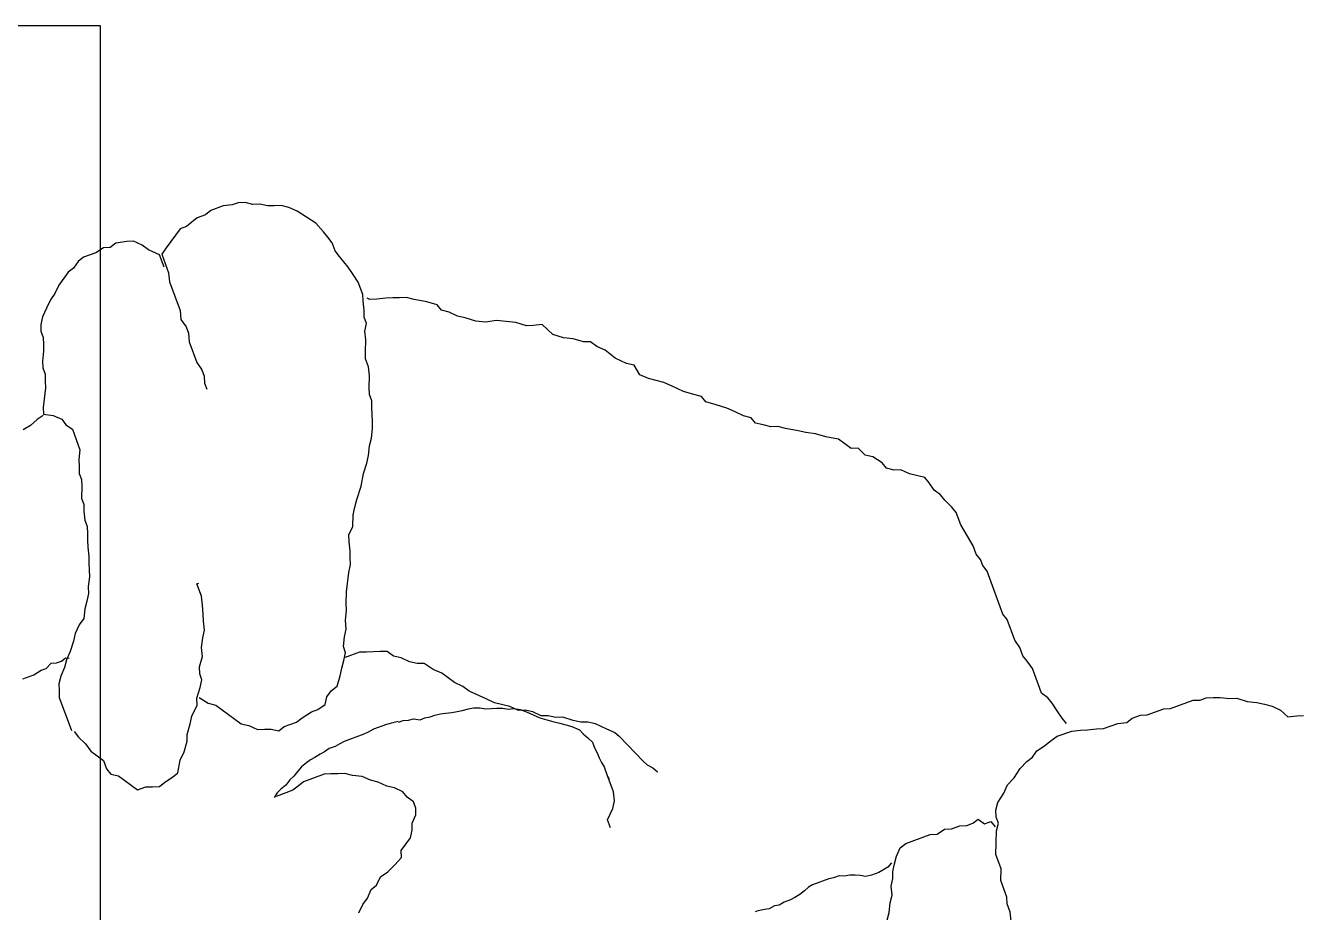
# Model space of a CAD drawing. Header units: millimetres. Extents: x 33350 to 35310, y -217097 to -211540.
# Drawn here: x 33736.11 to 33776.79, y -213957.46 to -213929.09 of the extents above; entities that cross this region are included whole.
import ezdxf
from ezdxf.enums import TextEntityAlignment as Align

# ---------------------------------------------------------------- set-up
doc = ezdxf.new("R2010")
doc.units = ezdxf.units.MM
doc.header["$LTSCALE"] = 60
doc.header["$MEASUREMENT"] = 0
doc.linetypes.add('DASHED', pattern=[0.75, 0.5, -0.25])
for name, color, linetype, lineweight in [('-DWG_DETAY1', 7, 'Continuous', 25), ('NO', 7, 'Continuous', 0), ('PLAN', 253, 'Continuous', 0)]:
    doc.layers.add(name, color=color, linetype=linetype, lineweight=lineweight)
doc.layers.add('BL-H', color=210, linetype='Continuous')
doc.styles.add('ROMANS', font='ROMANSTW.SHX', dxfattribs={"width": 0.8})

# ---------------------------------------------------------------- blocks, each defined once
blk = doc.blocks.new('T_C')
at = {"layer": '-DWG_DETAY1', "color": 0, "linetype": 'DASHED'}
for p, q in [((5, -4), (5, 12)), ((45, 12), (45, -4))]:
    blk.add_line(p, q, dxfattribs=at)
at = {"layer": '-DWG_DETAY1', "color": 0, "linetype": 'Continuous'}
blk.add_line((45, -4), (5, -4), dxfattribs=at)
blk = doc.blocks.new('TM4198R')
at = {"layer": 'PLAN', "color": 0, "linetype": 'Continuous'}
blk.add_blockref('T_C', (140, -81), dxfattribs=at)
at = {"layer": 'NO', "linetype": 'Continuous', "style": 'ROMANS', "width": 0.8}
blk.add_attdef('NO', text='', height=10, dxfattribs=at).set_placement((168, -66), align=Align.MIDDLE)
blk = doc.blocks.new('İNSAN-1')
for p, q in [((14.968, 30.379), (14.975, 30.6)), ((14.937, 30.093), (14.968, 30.379)), ((15.151, 29.865), (14.937, 30.093)), ((15.276, 29.596), (15.151, 29.865)), ((15.335, 29.35), (15.276, 29.596)), ((15.394, 29.105), (15.335, 29.35)), ((15.428, 28.795), (15.394, 29.105)), ((15.529, 28.46), (15.428, 28.795)), ((15.522, 28.239), (15.529, 28.46)), ((15.556, 27.928), (15.522, 28.239)), ((15.543, 27.486), (15.55, 27.707)), ((15.55, 27.707), (15.556, 27.928)), ((15.463, 27.068), (15.47, 27.289)), ((15.47, 27.289), (15.543, 27.486)), ((15.198, 26.347), (15.463, 27.068)), ((14.998, 25.601), (15.191, 26.126)), ((15.191, 26.126), (15.198, 26.347)), ((14.894, 25.117), (14.991, 25.38)), ((14.991, 25.38), (14.998, 25.601)), ((14.725, 24.658), (14.756, 24.945)), ((14.756, 24.945), (14.894, 25.117)), ((14.556, 24.199), (14.725, 24.658)), ((14.549, 23.978), (14.556, 24.199)), ((14.512, 23.47), (14.518, 23.691)), ((14.518, 23.691), (14.549, 23.978)), ((14.481, 23.184), (14.512, 23.47)), ((14.312, 22.725), (14.481, 23.184)), ((14.719, 23.022), (14.892, 22.883)), ((14.892, 22.883), (15.13, 22.721)), ((14.011, 22.314), (14.149, 22.486)), ((14.149, 22.486), (14.312, 22.725)), ((15.13, 22.721), (15.369, 22.559)), ((15.369, 22.559), (15.541, 22.421)), ((15.541, 22.421), (15.69, 22.217)), ((13.645, 21.927), (13.849, 22.075)), ((13.849, 22.075), (14.011, 22.314)), ((15.69, 22.217), (15.953, 22.12)), ((15.953, 22.12), (16.478, 21.927)), ((13.279, 21.54), (13.507, 21.754)), ((13.507, 21.754), (13.645, 21.927)), ((16.478, 21.927), (16.716, 21.765)), ((16.716, 21.765), (16.889, 21.627)), ((16.889, 21.627), (17.151, 21.53)), ((8.402, 21.25), (8.689, 21.219)), ((8.689, 21.219), (8.952, 21.122)), ((12.758, 21.136), (12.986, 21.35)), ((12.986, 21.35), (13.279, 21.54)), ((17.151, 21.53), (17.39, 21.368)), ((17.39, 21.368), (18.046, 21.126)), ((8.952, 21.122), (9.173, 21.115)), ((9.173, 21.115), (9.698, 20.922)), ((9.698, 20.922), (10.074, 20.932)), ((10.074, 20.932), (10.534, 20.763)), ((10.534, 20.763), (10.91, 20.773)), ((10.91, 20.773), (11.287, 20.784)), ((11.287, 20.784), (11.532, 20.843)), ((11.532, 20.843), (11.729, 20.77)), ((11.729, 20.77), (11.95, 20.763)), ((11.95, 20.763), (12.195, 20.822)), ((12.195, 20.822), (12.489, 21.012)), ((12.489, 21.012), (12.758, 21.136)), ((18.046, 21.126), (18.219, 20.988)), ((18.219, 20.988), (19.597, 20.481)), ((11.591, 20.597), (11.418, 20.736)), ((11.518, 20.401), (11.591, 20.597)), ((11.667, 20.197), (11.518, 20.401)), ((19.597, 20.481), (19.77, 20.343)), ((19.77, 20.343), (19.967, 20.27)), ((11.456, 19.827), (11.529, 20.024)), ((11.529, 20.024), (11.667, 20.197)), ((19.967, 20.27), (20.14, 20.132)), ((20.14, 20.132), (20.402, 20.035)), ((20.402, 20.035), (20.706, 19.849)), ((11.353, 19.344), (11.45, 19.606)), ((11.45, 19.606), (11.456, 19.827)), ((20.706, 19.849), (21.076, 19.638)), ((21.076, 19.638), (21.47, 19.493)), ((11.184, 18.885), (11.346, 19.123)), ((11.346, 19.123), (11.353, 19.344)), ((21.47, 19.493), (21.643, 19.355)), ((21.643, 19.355), (21.857, 19.127)), ((21.857, 19.127), (22.03, 18.989)), ((11.177, 18.664), (11.184, 18.885)), ((22.03, 18.989), (22.178, 18.786)), ((22.178, 18.786), (22.417, 18.623)), ((10.887, 17.877), (11.177, 18.664)), ((22.417, 18.623), (22.589, 18.485)), ((22.589, 18.485), (22.707, 17.995)), ((22.707, 17.995), (22.832, 17.726)), ((9.989, 17.462), (10.235, 17.521)), ((10.235, 17.521), (10.48, 17.58)), ((10.48, 17.58), (10.749, 17.704)), ((10.749, 17.704), (10.887, 17.877)), ((22.832, 17.726), (22.825, 17.505)), ((22.825, 17.505), (22.884, 17.26)), ((8.435, 17.289), (8.68, 17.348)), ((8.68, 17.348), (8.991, 17.383)), ((8.991, 17.383), (9.236, 17.441)), ((9.236, 17.441), (9.523, 17.41)), ((9.523, 17.41), (9.768, 17.469)), ((9.768, 17.469), (9.989, 17.462)), ((10.033, 17.147), (9.952, 17.014)), ((10.126, 17.31), (10.033, 17.147)), ((10.265, 17.422), (10.126, 17.31)), ((22.884, 17.26), (23.056, 17.122)), ((23.056, 17.122), (23.246, 16.828)), ((9.867, 16.784), (9.832, 16.601)), ((9.952, 17.014), (9.867, 16.784)), ((23.246, 16.828), (23.305, 16.583)), ((9.832, 16.601), (9.865, 16.425)), ((9.865, 16.425), (9.87, 16.26)), ((23.305, 16.583), (23.52, 16.355)), ((23.52, 16.355), (23.513, 16.134)), ((9.875, 16.094), (9.84, 15.911)), ((9.84, 15.911), (9.845, 15.746)), ((9.87, 16.26), (9.875, 16.094)), ((23.513, 16.134), (23.661, 15.93)), ((23.661, 15.93), (23.81, 15.727)), ((9.781, 15.573), (9.757, 15.419)), ((9.845, 15.746), (9.781, 15.573)), ((23.81, 15.727), (23.886, 15.326)), ((9.757, 15.419), (9.566, 14.901)), ((23.886, 15.326), (23.986, 14.991)), ((9.374, 14.645), (9.252, 14.493)), ((9.484, 14.767), (9.374, 14.645)), ((9.566, 14.901), (9.484, 14.767)), ((23.986, 14.991), (24.021, 14.681)), ((24.021, 14.681), (24.08, 14.435)), ((9.16, 14.331), (9.078, 14.198)), ((9.252, 14.493), (9.16, 14.331)), ((24.08, 14.435), (24.156, 14.035)), ((8.912, 13.834), (8.888, 13.679)), ((9.004, 13.996), (8.912, 13.834)), ((9.078, 14.198), (9.004, 13.996)), ((24.156, 14.035), (24.215, 13.79)), ((8.795, 13.517), (8.771, 13.363)), ((8.888, 13.679), (8.795, 13.517)), ((24.215, 13.79), (24.208, 13.569)), ((24.208, 13.569), (24.267, 13.324)), ((8.715, 13.122), (8.694, 13.064)), ((8.771, 13.363), (8.715, 13.122)), ((24.267, 13.324), (24.326, 13.079)), ((24.326, 13.079), (24.498, 12.94)), ((24.498, 12.94), (24.557, 12.695)), ((24.557, 12.695), (24.682, 12.426)), ((24.682, 12.426), (24.806, 12.157)), ((24.806, 12.157), (24.907, 11.822)), ((24.907, 11.822), (25.007, 11.487)), ((25.007, 11.487), (25.18, 11.349)), ((25.18, 11.349), (25.238, 11.104)), ((25.238, 11.104), (25.339, 10.769)), ((25.339, 10.769), (25.505, 10.41)), ((25.505, 10.41), (25.629, 10.14)), ((13.189, 9.931), (13.168, 9.938)), ((13.304, 9.794), (13.189, 9.931)), ((13.403, 9.616), (13.304, 9.794)), ((25.629, 10.14), (25.688, 9.895)), ((25.688, 9.895), (25.747, 9.65)), ((13.518, 9.48), (13.403, 9.616)), ((14.319, 8.714), (13.518, 9.48)), ((25.747, 9.65), (25.871, 9.381)), ((25.871, 9.381), (26.175, 9.194)), ((26.175, 9.194), (26.234, 8.949)), ((26.234, 8.949), (26.4, 8.59)), ((12.004, 8.509), (12.249, 8.568)), ((12.249, 8.568), (12.535, 8.537)), ((14.434, 8.578), (14.319, 8.714)), ((14.418, 8.589), (14.542, 8.319)), ((26.4, 8.59), (26.656, 8.273)), ((11.382, 8.44), (11.644, 8.343)), ((11.644, 8.343), (12.004, 8.509)), ((12.535, 8.537), (12.995, 8.368)), ((13.024, 8.344), (12.944, 8.399)), ((13.332, 8.231), (13.024, 8.344)), ((13.478, 8.152), (13.332, 8.231)), ((13.624, 8.073), (13.478, 8.152)), ((14.542, 8.319), (14.708, 7.96)), ((26.656, 8.273), (26.78, 8.003)), ((13.779, 8.016), (13.624, 8.073)), ((13.947, 7.93), (13.779, 8.016)), ((14.123, 7.865), (13.947, 7.93)), ((14.266, 7.712), (14.123, 7.865)), ((14.708, 7.96), (14.767, 7.715)), ((26.78, 8.003), (26.929, 7.8)), ((26.929, 7.8), (26.922, 7.579)), ((14.388, 7.567), (14.266, 7.712)), ((14.518, 7.444), (14.388, 7.567)), ((14.629, 7.203), (14.518, 7.444)), ((14.767, 7.715), (14.76, 7.494)), ((14.76, 7.494), (14.819, 7.249)), ((26.922, 7.579), (27.022, 7.244)), ((14.683, 7.009), (14.629, 7.203)), ((14.736, 6.814), (14.683, 7.009)), ((14.819, 7.249), (14.919, 6.914)), ((27.022, 7.244), (27.057, 6.933)), ((27.057, 6.933), (27.157, 6.598)), ((14.781, 6.598), (14.736, 6.814)), ((14.835, 6.403), (14.781, 6.598)), ((14.919, 6.914), (14.913, 6.693)), ((14.913, 6.693), (14.971, 6.448)), ((27.157, 6.598), (27.479, 6.256)), ((14.902, 6.178), (14.835, 6.403)), ((15.097, 5.757), (14.902, 6.178)), ((14.971, 6.448), (14.965, 6.227)), ((14.965, 6.227), (15.089, 5.958)), ((27.479, 6.256), (27.448, 5.97)), ((15.089, 5.958), (15.148, 5.713)), ((15.172, 5.554), (15.097, 5.757)), ((15.148, 5.713), (15.141, 5.492)), ((27.448, 5.97), (27.441, 5.749)), ((27.441, 5.749), (27.541, 5.414)), ((15.141, 5.492), (15.266, 5.222)), ((15.196, 5.346), (15.172, 5.554)), ((15.183, 5.175), (15.196, 5.346)), ((27.541, 5.414), (27.611, 4.792)), ((15.214, 4.989), (15.183, 5.175)), ((15.215, 4.789), (15.214, 4.989)), ((15.266, 5.222), (15.383, 4.732)), ((15.19, 4.448), (15.203, 4.618)), ((15.203, 4.618), (15.215, 4.789)), ((15.383, 4.732), (15.508, 4.463)), ((27.611, 4.792), (27.556, 4.44)), ((15.222, 4.262), (15.19, 4.448)), ((15.223, 4.061), (15.222, 4.262)), ((15.508, 4.463), (15.757, 3.924)), ((27.556, 4.44), (27.59, 4.129)), ((27.59, 4.129), (27.69, 3.794)), ((15.102, 3.531), (15.137, 3.693)), ((15.137, 3.693), (15.188, 3.899)), ((15.188, 3.899), (15.223, 4.061)), ((15.757, 3.924), (15.905, 3.72)), ((15.905, 3.72), (16.03, 3.451)), ((27.69, 3.794), (27.749, 3.549)), ((15.047, 3.176), (15.068, 3.369)), ((15.068, 3.369), (15.102, 3.531)), ((16.03, 3.451), (16.178, 3.247)), ((27.749, 3.549), (27.874, 3.28)), ((27.874, 3.28), (27.933, 3.035)), ((14.992, 2.822), (15.034, 3.006)), ((15.034, 3.006), (15.047, 3.176)), ((16.178, 3.247), (16.327, 3.044)), ((16.327, 3.044), (16.451, 2.774)), ((27.933, 3.035), (28.105, 2.897)), ((28.105, 2.897), (28.206, 2.562)), ((14.843, 2.352), (14.9, 2.506)), ((14.9, 2.506), (14.935, 2.668)), ((14.935, 2.668), (14.992, 2.822)), ((16.451, 2.774), (16.641, 2.481)), ((16.641, 2.481), (16.635, 2.26)), ((28.206, 2.562), (28.282, 2.161)), ((10.859, 1.894), (11.062, 2.043)), ((11.062, 2.043), (11.308, 2.101)), ((11.308, 2.101), (11.529, 2.094)), ((11.529, 2.094), (11.798, 2.219)), ((11.798, 2.219), (12.019, 2.212)), ((12.019, 2.212), (12.216, 2.139)), ((12.216, 2.139), (12.365, 1.936)), ((14.832, 1.981), (14.867, 2.143)), ((14.867, 2.143), (14.843, 2.352)), ((16.635, 2.26), (16.693, 2.015)), ((28.282, 2.161), (28.341, 1.916)), ((10.206, 1.538), (10.434, 1.752)), ((10.434, 1.752), (10.655, 1.746)), ((10.655, 1.746), (10.859, 1.894)), ((12.365, 1.936), (12.537, 1.798)), ((12.537, 1.798), (12.662, 1.528)), ((14.78, 1.647), (14.739, 1.474)), ((14.763, 1.657), (14.819, 1.811)), ((14.819, 1.811), (14.832, 1.981)), ((16.693, 2.015), (16.818, 1.746)), ((16.818, 1.746), (16.877, 1.5)), ((28.334, 1.695), (28.327, 1.474)), ((28.341, 1.916), (28.334, 1.695)), ((9.816, 1.086), (9.978, 1.324)), ((9.978, 1.324), (10.206, 1.538)), ((12.662, 1.528), (12.721, 1.283)), ((12.721, 1.283), (12.845, 1.014)), ((14.691, 1.28), (14.539, 0.865)), ((14.739, 1.474), (14.691, 1.28)), ((16.877, 1.5), (17.025, 1.297)), ((17.025, 1.297), (17.019, 1.076)), ((28.32, 1.253), (28.289, 0.967)), ((28.327, 1.474), (28.32, 1.253)), ((9.408, 0.789), (9.547, 0.962)), ((9.547, 0.962), (9.816, 1.086)), ((12.845, 1.014), (12.904, 0.769)), ((14.539, 0.865), (14.449, 0.686)), ((17.012, 0.855), (17.005, 0.634)), ((17.019, 1.076), (17.012, 0.855)), ((23.847, 0.797), (24.158, 0.831)), ((24.158, 0.831), (24.379, 0.824)), ((24.379, 0.824), (24.6, 0.818)), ((24.6, 0.818), (24.821, 0.811)), ((28.289, 0.967), (28.282, 0.746)), ((8.666, 0.392), (8.935, 0.516)), ((8.935, 0.516), (9.139, 0.665)), ((9.139, 0.665), (9.408, 0.789)), ((12.904, 0.769), (13.028, 0.499)), ((13.028, 0.499), (13.063, 0.189)), ((14.375, 0.549), (14.146, -0.073)), ((14.449, 0.686), (14.375, 0.549)), ((16.998, 0.413), (16.829, -0.046)), ((17.005, 0.634), (16.998, 0.413)), ((21.886, 0.327), (22.31, 0.469)), ((22.31, 0.469), (22.711, 0.545)), ((22.711, 0.545), (23.046, 0.645)), ((23.046, 0.645), (23.291, 0.703)), ((23.291, 0.703), (23.602, 0.738)), ((23.602, 0.738), (23.847, 0.797)), ((24.821, 0.811), (25.043, 0.804)), ((25.043, 0.804), (25.239, 0.731)), ((25.239, 0.731), (25.46, 0.724)), ((25.46, 0.724), (25.837, 0.735)), ((25.837, 0.735), (26.124, 0.704)), ((26.124, 0.704), (26.386, 0.607)), ((26.386, 0.607), (26.607, 0.6)), ((26.607, 0.6), (26.984, 0.611)), ((26.984, 0.611), (27.27, 0.58)), ((27.27, 0.58), (27.516, 0.638)), ((27.516, 0.638), (27.713, 0.566)), ((27.713, 0.566), (27.934, 0.559)), ((27.934, 0.559), (28.22, 0.528)), ((28.22, 0.528), (28.441, 0.521)), ((28.282, 0.746), (28.324, 0.656)), ((28.441, 0.521), (28.835, 0.376)), ((13.063, 0.189), (13.122, -0.057)), ((18.933, -0.001), (19.554, 0.068)), ((19.554, 0.068), (19.8, 0.127)), ((19.8, 0.127), (20.021, 0.12)), ((20.021, 0.12), (20.242, 0.113)), ((20.242, 0.113), (20.528, 0.082)), ((20.528, 0.082), (20.749, 0.075)), ((20.749, 0.075), (21.019, 0.199)), ((21.019, 0.199), (21.395, 0.21)), ((21.395, 0.21), (21.64, 0.268)), ((21.64, 0.268), (21.886, 0.327)), ((28.835, 0.376), (29.074, 0.214)), ((29.074, 0.214), (29.312, 0.051)), ((29.312, 0.051), (29.485, -0.087)), ((13.115, -0.277), (13.108, -0.498)), ((13.122, -0.057), (13.115, -0.277)), ((13.99, -0.369), (13.922, -0.556)), ((14.072, -0.211), (13.99, -0.369)), ((14.146, -0.073), (14.072, -0.211)), ((15.776, -0.478), (15.914, -0.305)), ((15.914, -0.305), (16.249, -0.205)), ((16.249, -0.205), (16.494, -0.147)), ((16.494, -0.147), (16.739, -0.088)), ((16.739, -0.088), (16.985, -0.029)), ((16.985, -0.029), (17.181, -0.102)), ((17.181, -0.102), (17.492, -0.067)), ((17.492, -0.067), (17.737, -0.008)), ((17.737, -0.008), (18.024, -0.039)), ((18.024, -0.039), (18.335, -0.005)), ((18.335, -0.005), (18.556, -0.012)), ((18.556, -0.012), (18.933, -0.001)), ((29.485, -0.087), (29.658, -0.225)), ((29.658, -0.225), (29.83, -0.363)), ((29.83, -0.363), (30.093, -0.459)), ((13.101, -0.719), (12.86, -1.375)), ((13.108, -0.498), (13.101, -0.719)), ((13.819, -0.706), (13.745, -0.844)), ((13.922, -0.556), (13.819, -0.706)), ((15.165, -0.924), (15.327, -0.685)), ((15.327, -0.685), (15.572, -0.627)), ((15.572, -0.627), (15.776, -0.478)), ((30.093, -0.459), (30.266, -0.598)), ((30.266, -0.598), (30.438, -0.736)), ((30.438, -0.736), (30.718, -0.988)), ((13.561, -1.153), (13.466, -1.282)), ((13.635, -1.015), (13.561, -1.153)), ((13.745, -0.844), (13.635, -1.015)), ((14.906, -1.424), (15.092, -1.12)), ((15.092, -1.12), (15.165, -0.924)), ((30.718, -0.988), (30.908, -1.281)), ((12.722, -1.548), (12.584, -1.721)), ((12.86, -1.375), (12.722, -1.548)), ((13.198, -1.561), (13.034, -1.688)), ((13.335, -1.446), (13.198, -1.561)), ((13.466, -1.282), (13.335, -1.446)), ((14.623, -1.99), (14.768, -1.597)), ((14.768, -1.597), (14.906, -1.424)), ((30.908, -1.281), (31.099, -1.575)), ((31.099, -1.575), (31.223, -1.844)), ((12.584, -1.721), (12.391, -2.246)), ((12.753, -1.938), (12.622, -2.102)), ((12.918, -1.81), (12.753, -1.938)), ((13.034, -1.688), (12.918, -1.81)), ((14.485, -2.163), (14.623, -1.99)), ((31.223, -1.844), (31.282, -2.089)), ((12.507, -2.224), (12.357, -2.31)), ((12.622, -2.102), (12.507, -2.224)), ((14.543, -2.408), (14.485, -2.163)), ((14.537, -2.629), (14.543, -2.408)), ((31.275, -2.31), (31.268, -2.531)), ((31.282, -2.089), (31.275, -2.31)), ((14.53, -2.85), (14.537, -2.629)), ((31.268, -2.531), (31.327, -2.776)), ((31.327, -2.776), (31.32, -2.997)), ((14.654, -3.12), (14.53, -2.85)), ((14.713, -3.365), (14.654, -3.12)), ((31.32, -2.997), (31.379, -3.242)), ((31.379, -3.242), (31.372, -3.463)), ((14.862, -3.568), (14.713, -3.365)), ((15.01, -3.772), (14.862, -3.568)), ((31.3, -3.66), (31.269, -3.947)), ((31.372, -3.463), (31.3, -3.66)), ((15.159, -3.976), (15.01, -3.772)), ((15.308, -4.179), (15.159, -3.976)), ((31.269, -3.947), (31.124, -4.34)), ((15.366, -4.425), (15.308, -4.179)), ((15.557, -4.718), (15.366, -4.425)), ((25.608, -4.544), (25.411, -4.472)), ((31.124, -4.34), (30.986, -4.513)), ((14.952, -4.943), (15.311, -4.777)), ((15.311, -4.777), (15.532, -4.784)), ((15.532, -4.784), (15.867, -4.683)), ((15.867, -4.683), (16.113, -4.625)), ((16.113, -4.625), (16.309, -4.697)), ((16.309, -4.697), (16.531, -4.704)), ((16.531, -4.704), (16.866, -4.604)), ((16.866, -4.604), (17.152, -4.635)), ((17.152, -4.635), (17.463, -4.6)), ((17.463, -4.6), (17.708, -4.542)), ((17.708, -4.542), (17.995, -4.573)), ((17.995, -4.573), (18.216, -4.58)), ((18.216, -4.58), (18.503, -4.611)), ((18.503, -4.611), (18.789, -4.642)), ((18.789, -4.642), (19.183, -4.787)), ((19.183, -4.787), (19.207, -4.721)), ((25.829, -4.551), (25.608, -4.544)), ((26.026, -4.624), (25.829, -4.551)), ((26.264, -4.786), (26.026, -4.624)), ((26.921, -5.028), (26.264, -4.786)), ((30.889, -4.775), (30.751, -4.948)), ((30.986, -4.513), (30.889, -4.775)), ((13.546, -5.319), (13.816, -5.195)), ((13.816, -5.195), (14.151, -5.095)), ((14.151, -5.095), (14.372, -5.101)), ((14.372, -5.101), (14.707, -5.001)), ((14.707, -5.001), (14.952, -4.943)), ((27.207, -5.059), (26.921, -5.028)), ((27.404, -5.131), (27.207, -5.059)), ((27.643, -5.294), (27.404, -5.131)), ((30.613, -5.121), (30.541, -5.317)), ((30.751, -4.948), (30.613, -5.121)), ((12.846, -5.806), (13.008, -5.568)), ((13.008, -5.568), (13.146, -5.395)), ((13.146, -5.395), (13.546, -5.319)), ((27.929, -5.325), (27.643, -5.294)), ((28.848, -5.663), (27.929, -5.325)), ((29.135, -5.694), (28.848, -5.663)), ((29.726, -5.911), (29.135, -5.694)), ((30.133, -5.614), (29.929, -5.763)), ((30.541, -5.317), (30.133, -5.614)), ((12.701, -6.2), (12.707, -5.979)), ((12.707, -5.979), (12.846, -5.806)), ((29.308, -5.832), (29.702, -5.977)), ((29.702, -5.977), (29.867, -6.336)), ((29.929, -5.763), (29.726, -5.911)), ((12.597, -6.683), (12.694, -6.42)), ((12.694, -6.42), (12.701, -6.2)), ((29.867, -6.336), (30.016, -6.54)), ((12.746, -6.887), (12.597, -6.683)), ((12.894, -7.09), (12.746, -6.887)), ((30.016, -6.54), (30.141, -6.809)), ((30.141, -6.809), (30.134, -7.03)), ((13.043, -7.294), (12.894, -7.09)), ((13.102, -7.539), (13.043, -7.294)), ((30.134, -7.03), (30.079, -7.382)), ((13.275, -7.677), (13.102, -7.539)), ((13.537, -7.774), (13.275, -7.677)), ((29.941, -7.555), (29.934, -7.776)), ((30.079, -7.382), (29.941, -7.555)), ((13.686, -7.978), (13.537, -7.774)), ((13.834, -8.181), (13.686, -7.978)), ((29.771, -8.014), (29.627, -8.408)), ((29.934, -7.776), (29.771, -8.014)), ((14.073, -8.344), (13.834, -8.181)), ((14.287, -8.571), (14.073, -8.344)), ((18.076, -8.402), (17.872, -8.55)), ((18.387, -8.367), (18.076, -8.402)), ((18.632, -8.309), (18.387, -8.367)), ((18.877, -8.25), (18.632, -8.309)), ((19.098, -8.257), (18.877, -8.25)), ((19.409, -8.222), (19.098, -8.257)), ((19.63, -8.229), (19.409, -8.222)), ((19.851, -8.236), (19.63, -8.229)), ((20.073, -8.243), (19.851, -8.236)), ((20.359, -8.274), (20.073, -8.243)), ((20.58, -8.281), (20.359, -8.274)), ((20.801, -8.288), (20.58, -8.281)), ((21.022, -8.295), (20.801, -8.288)), ((21.219, -8.367), (21.022, -8.295)), ((21.506, -8.398), (21.219, -8.367)), ((21.727, -8.405), (21.506, -8.398)), ((21.924, -8.477), (21.727, -8.405)), ((22.3, -8.467), (21.924, -8.477)), ((22.522, -8.474), (22.3, -8.467)), ((22.718, -8.546), (22.522, -8.474)), ((23.471, -8.526), (23.161, -8.56)), ((24.128, -8.767), (23.471, -8.526)), ((29.627, -8.408), (29.488, -8.58)), ((14.46, -8.709), (14.287, -8.571)), ((15.552, -9.186), (14.501, -8.799)), ((17.023, -8.834), (16.753, -8.958)), ((16.823, -8.986), (16.809, -8.866)), ((17.358, -8.733), (17.023, -8.834)), ((17.603, -8.675), (17.358, -8.733)), ((17.872, -8.55), (17.603, -8.675)), ((22.94, -8.553), (22.718, -8.546)), ((23.161, -8.56), (22.94, -8.553)), ((24.276, -8.971), (24.128, -8.767)), ((29.147, -8.901), (28.739, -9.198)), ((29.285, -8.729), (29.147, -8.901)), ((29.488, -8.58), (29.285, -8.729)), ((15.773, -9.193), (15.552, -9.186)), ((15.994, -9.2), (15.773, -9.193)), ((16.239, -9.141), (15.994, -9.2)), ((16.508, -9.017), (16.239, -9.141)), ((16.753, -8.958), (16.508, -9.017)), ((16.655, -9.443), (16.66, -9.272)), ((16.66, -9.272), (16.716, -9.119)), ((16.716, -9.119), (16.823, -8.986)), ((24.449, -9.109), (24.276, -8.971)), ((24.574, -9.378), (24.449, -9.109)), ((28.47, -9.323), (28.266, -9.471)), ((28.739, -9.198), (28.47, -9.323)), ((16.278, -9.995), (16.422, -9.76)), ((16.422, -9.76), (16.479, -9.608)), ((16.479, -9.608), (16.655, -9.443)), ((24.571, -9.706), (24.445, -9.89)), ((24.608, -9.689), (24.574, -9.378)), ((24.829, -9.696), (24.608, -9.689)), ((25.451, -9.627), (24.829, -9.696)), ((25.672, -9.634), (25.451, -9.627)), ((25.893, -9.641), (25.672, -9.634)), ((26.09, -9.713), (25.893, -9.641)), ((26.311, -9.72), (26.09, -9.713)), ((26.622, -9.685), (26.311, -9.72)), ((26.843, -9.692), (26.622, -9.685)), ((27.064, -9.699), (26.843, -9.692)), ((27.261, -9.772), (27.064, -9.699)), ((27.727, -9.72), (27.482, -9.779)), ((27.997, -9.596), (27.727, -9.72)), ((28.266, -9.471), (27.997, -9.596)), ((16.148, -10.351), (16.278, -9.995)), ((24.25, -10.107), (24.106, -10.342)), ((24.445, -9.89), (24.25, -10.107)), ((27.482, -9.779), (27.261, -9.772))]:
    blk.add_line(p, q)

msp = doc.modelspace()

# ---------------------------------------------------------------- block references
at = {"layer": 'BL-H', "linetype": 'Continuous', "rotation": 89.99999999999999}
msp.add_blockref('TM4198R', (33653.505, -214114.093), dxfattribs=at)
at = {"layer": 'BL-H', "linetype": 'Continuous', "xscale": -1, "rotation": 270}
msp.add_blockref('İNSAN-1', (33746.38, -213966.134), dxfattribs=at)

doc.saveas('drawing.dxf')
